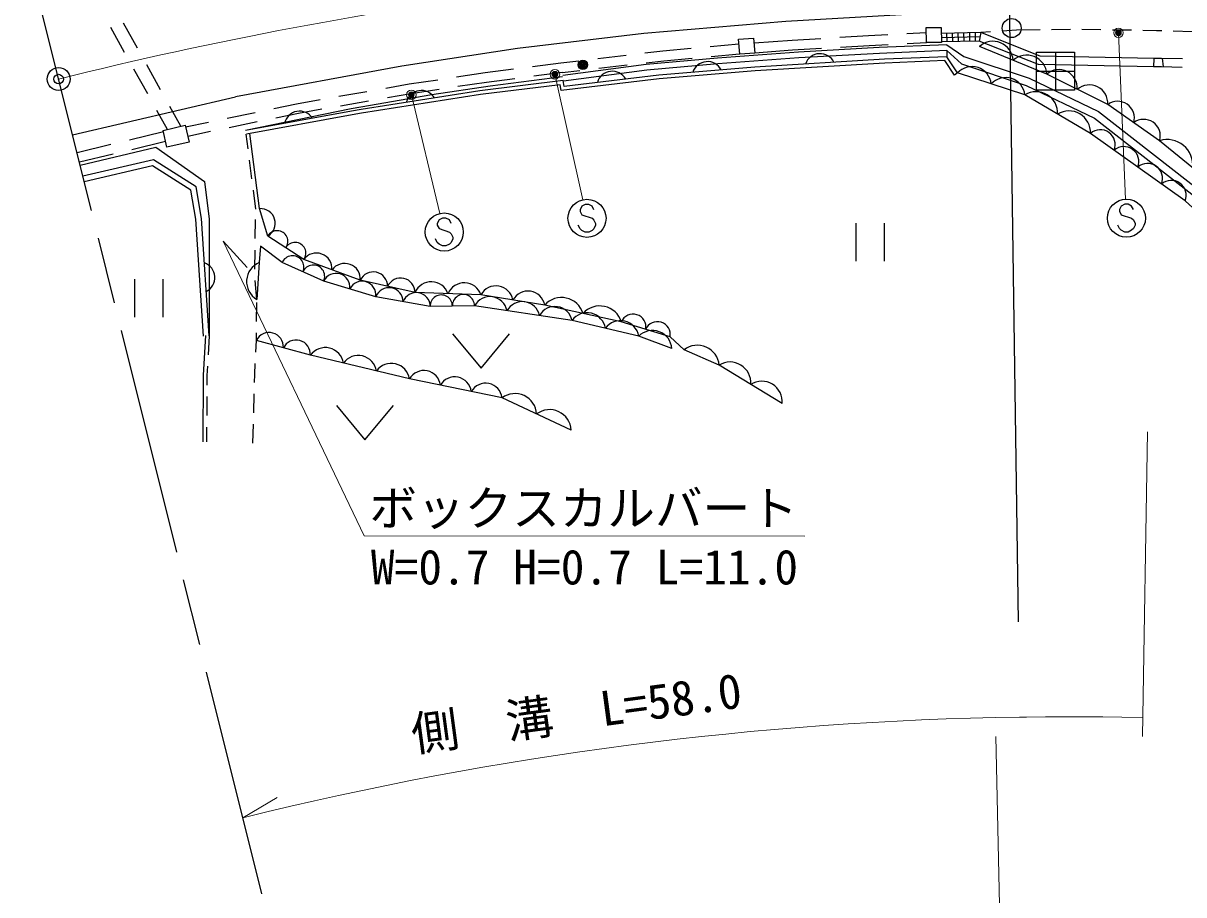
# Model space of a CAD drawing. Units: millimetres at full size, sheet at 1:1000; details may follow other scales. Extents: x 40000 to 680000, y 20000 to 380000.
# Drawn here: x 89450 to 150422, y 245477 to 291264 of the extents above; entities that cross this region are included whole.
import ezdxf
from ezdxf.enums import TextEntityAlignment as Align

# ---------------------------------------------------------------- set-up
doc = ezdxf.new("R2010")
doc.units = ezdxf.units.MM
doc.header["$LTSCALE"] = 1000
doc.header["$PDMODE"] = 32
doc.header["$PDSIZE"] = 500
doc.linetypes.add('CHAIN', pattern=[18.5, 12, -1.5, 3.5, -1.5])
for name, color, linetype, lineweight in [('M-BGD', 7, 'Continuous', 25), ('M-BMK', 2, 'Continuous', 13), ('M-BMK-OTRS', 5, 'CHAIN', 25), ('M-BMK-ROW', 30, 'Continuous', 25), ('M-BMK-SRVR', 3, 'Continuous', 25), ('M-STR-HTXT', 7, 'Continuous', 13), ('M-STR-STRC', 7, 'Continuous', 25)]:
    doc.layers.add(name, color=color, linetype=linetype, lineweight=lineweight)
doc.layers.add('M-OTRS', color=6, linetype='Continuous')
doc.styles.add('ＭＳ ゴシック', font='')
doc.styles.get('ＭＳ ゴシック').set_extended_font_data('MS Gothic')

msp = doc.modelspace()

# ---------------------------------------------------------------- linework, layer by layer
at = {"layer": 'M-BGD'}
for p, q in [((141224, 294805), (141727, 259809)), ((94775, 289733), (94046, 291044)), ((95454, 289952), (94726, 291263)), ((141871, 290918), (140874, 290847)), ((141871, 290918), (142871, 290928)), ((143471, 290934), (144471, 290944)), ((145071, 290948), (146071, 290933)), ((146671, 290924), (147671, 290909)), ((148271, 290900), (148988, 290889)), ((148988, 290889), (149271, 290881)), ((149870, 290864), (150870, 290834)), ((129840, 290361), (127853, 290216)), ((131351, 290452), (129840, 290361)), ((133861, 290603), (132349, 290512)), ((134879, 290654), (133861, 290603)), ((136895, 290754), (135877, 290703)), ((136901, 290233), (135894, 290183)), ((139717, 290548), (137687, 290505)), ((139678, 290327), (137689, 290285)), ((137958, 290731), (137967, 290291)), ((138257, 290737), (138267, 290297)), ((138557, 290744), (138567, 290304)), ((138857, 290750), (138867, 290310)), ((139157, 290756), (139166, 290316)), ((139457, 290762), (139466, 290322)), ((139757, 290769), (139678, 290327)), ((142785, 289098), (139678, 290327)), ((140275, 290805), (139757, 290769)), ((123052, 289796), (122116, 289686)), ((124549, 289932), (123052, 289796)), ((127042, 290160), (125545, 290023)), ((127089, 289642), (125596, 289506)), ((129874, 289842), (127891, 289697)), ((131383, 289933), (129874, 289842)), ((133889, 290084), (132381, 289993)), ((134896, 290134), (133889, 290084)), ((137965, 290127), (138873, 289511)), ((137978, 289828), (137971, 289502)), ((137978, 289828), (138747, 289132)), ((96669, 287767), (95940, 289078)), ((117703, 289169), (116206, 288975)), ((118639, 289279), (117703, 289169)), ((121122, 289570), (119633, 289395)), ((121180, 289053), (119690, 288878)), ((123106, 289279), (122173, 289169)), ((124600, 289415), (123106, 289279)), ((138376, 288541), (137868, 289298)), ((138542, 288653), (137971, 289502)), ((148835, 288976), (142785, 289098)), ((148844, 289416), (142873, 289537)), ((148844, 289416), (148834, 288976)), ((149253, 289406), (148844, 289416)), ((150351, 289385), (149253, 289406)), ((149357, 288978), (149303, 289427)), ((95990, 287548), (95261, 288859)), ((113717, 288652), (112218, 288428)), ((115214, 288846), (113717, 288652)), ((117767, 288673), (116273, 288479)), ((118697, 288762), (117763, 288652)), ((138542, 288653), (138376, 288541)), ((149243, 288966), (148834, 288976)), ((150342, 288945), (149243, 288966)), ((109729, 288056), (108496, 287840)), ((111229, 288280), (109729, 288056)), ((113787, 288157), (112292, 287933)), ((115281, 288350), (113787, 288157)), ((105049, 287235), (103816, 287019)), ((107511, 287667), (106033, 287408)), ((109809, 287563), (108583, 287347)), ((111303, 287786), (109809, 287563)), ((97024, 285688), (96476, 286674)), ((97735, 285850), (97155, 286893)), ((103816, 287019), (102613, 286769)), ((105136, 286743), (103910, 286528)), ((107598, 287175), (106121, 286915)), ((99186, 286057), (97984, 285807)), ((101634, 286565), (100166, 286260)), ((101737, 286076), (100268, 285771)), ((103910, 286528), (102716, 286279)), ((96814, 285559), (95031, 285127)), ((99289, 285567), (98095, 285319)), ((101263, 284673), (101165, 285439)), ((101867, 281524), (101363, 285464)), ((94059, 284892), (92277, 284460)), ((96929, 285052), (95152, 284621)), ((94180, 284386), (92403, 283956)), ((101466, 283086), (101339, 284078)), ((101669, 281499), (101542, 282491)), ((101645, 279950), (101660, 280950)), ((133188, 280760), (133188, 278760)), ((134688, 280760), (134688, 278760)), ((101620, 278350), (101636, 279350)), ((95293, 277821), (95293, 275821)), ((96793, 277821), (96793, 275821)), ((101722, 276755), (101637, 277751)), ((101709, 275591), (101720, 276591)), ((101698, 274604), (101702, 274991)), ((99222, 274848), (99165, 273850)), ((101671, 273991), (101698, 274604)), ((112005, 274951), (113505, 273151)), ((113505, 273151), (115005, 274951)), ((99131, 273251), (99103, 272760)), ((101618, 272806), (101644, 273392)), ((99103, 272760), (99100, 272251)), ((101606, 272393), (101618, 272806)), ((99096, 271651), (99089, 270651)), ((101563, 270793), (101590, 271793)), ((105901, 271174), (107401, 269374)), ((107401, 269374), (108901, 271174)), ((101520, 269194), (101547, 270194)), ((99085, 270051), (99080, 269278))]:
    msp.add_line(p, q, dxfattribs=at)
for points in [[(137689, 290252), (136901, 290244), (136892, 291032), (137681, 291040)], [(127885, 289697), (127096, 289636), (127035, 290425), (127824, 290486)], [(98163, 285018), (96997, 284753), (96796, 285636), (97962, 285901)]]:
    msp.add_lwpolyline(points, close=True, dxfattribs=at)
for points in [[(142873, 289537), (139757, 290769), (137684, 290725)], [(137965, 290127), (134425, 289982), (130183, 289747), (125923, 289433), (122181, 289097), (117804, 288515)], [(137978, 289828), (134439, 289682), (130202, 289448), (125948, 289134), (122214, 288799), (117843, 288218)], [(169275, 271020), (165038, 273618), (161187, 275809), (156929, 278740), (152625, 282250), (149155, 285093), (146424, 286986), (143227, 288591), (139685, 290044)], [(137971, 289502), (134699, 289373), (127893, 288958), (122846, 288536), (117875, 287943), (117811, 288255), (113438, 287715), (107197, 286737), (106692, 286649), (101137, 285632)], [(137868, 289298), (134709, 289174), (127908, 288758), (122866, 288337), (117717, 287723), (117653, 288034), (113466, 287516), (107229, 286540), (106728, 286452), (101173, 285435)], [(138747, 289132), (142144, 287998), (145734, 286278), (151410, 281850), (155203, 278573), (158675, 276096), (166027, 271749), (168949, 269937)], [(138873, 289511), (142294, 288370), (145946, 286620), (151664, 282159), (155451, 278888), (158894, 276431), (166234, 272091), (169159, 270277)], [(117788, 288439), (113980, 287964), (110922, 287503), (107180, 286857), (106679, 286762), (101137, 285632)], [(168125, 269780), (157649, 276010), (154539, 278231), (150494, 281929), (145519, 285479), (142077, 287495), (138542, 288653)], [(92440, 283807), (96411, 284761), (98969, 282956), (99212, 280968), (99222, 274848)], [(99222, 274848), (98816, 281000), (98531, 282667), (96292, 284086), (92584, 283229)], [(98923, 274828), (98518, 280965), (98257, 282485), (96238, 283765), (92657, 282938)], [(129324, 271278), (126013, 273302), (124169, 274103), (123431, 274783), (120871, 275578), (116849, 276459), (113500, 276997), (110034, 277113), (107159, 277758), (104188, 278849), (102300, 280079), (101867, 281524)], [(123524, 274172), (121787, 274822), (118286, 275650), (113159, 276425), (110837, 276377), (107974, 276898), (105240, 277720), (103049, 278688), (101922, 279551), (101854, 278695), (101722, 276755)], [(99022, 274859), (98903, 272767), (98880, 269279)], [(118238, 269891), (114605, 271581), (109745, 272578), (104536, 273820), (101698, 274604)]]:
    msp.add_lwpolyline(points, dxfattribs=at)
msp.add_circle((141380, 291008), 500, dxfattribs=at)
for centre, radius, start, end in [((140395, 289252), 1063, 3.52802, 131.8573), ((131315, 288854), 812, 26.11352, 160.87379), ((125396, 288435), 812, 27.40168, 162.16195), ((142166, 288526), 1063, 3.52802, 131.8573), ((120398, 287929), 812, 29.41556, 164.17583), ((139294, 287964), 1021, 6.19668, 137.51614), ((141062, 287385), 1021, 6.19668, 137.51614), ((143862, 287862), 966, 355.60904, 131.05223), ((145460, 287060), 966, 355.60904, 131.05223), ((110366, 286917), 812, 31.52093, 166.2812), ((142670, 286534), 1129, 357.58302, 121.71247), ((103971, 285833), 812, 32.99356, 167.75383), ((144391, 285527), 1129, 357.58302, 121.71247), ((146950, 286286), 875, 343.5912, 126.95295), ((148315, 285340), 875, 343.5912, 126.95295), ((146033, 284884), 786, 338.19347, 130.78323), ((147276, 283996), 786, 338.19347, 130.78323), ((149548, 283803), 1348, 354.38097, 106.97356), ((148520, 283109), 786, 338.19347, 130.78323), ((149763, 282221), 786, 338.19347, 130.78323), ((101916, 280751), 774, 299.71597, 93.66834), ((102792, 279801), 564, 323.274, 150.53767), ((103735, 279186), 564, 323.274, 150.53767), ((98707, 277903), 812, 296.39573, 71.156), ((102275, 277692), 1088, 112.76802, 239.44745), ((103597, 278447), 599, 336.06146, 156.30019), ((104854, 278368), 822, 355.50299, 144.18401), ((106340, 277822), 822, 355.50299, 144.18401), ((104692, 277963), 599, 336.06146, 156.30019), ((105887, 277396), 725, 353.16864, 153.3681), ((107844, 277448), 752, 359.03352, 155.68131), ((107255, 276985), 725, 353.16864, 153.3681), ((109282, 277126), 752, 359.03352, 155.68131), ((110890, 276758), 926, 18.70592, 157.44885), ((112623, 276700), 926, 18.70592, 157.44885), ((114290, 276567), 899, 10.31515, 151.42989), ((108664, 276629), 741, 0.65844, 158.69803), ((110096, 276369), 741, 0.65844, 158.69803), ((111417, 276408), 581, 359.3048, 183.05707), ((112578, 276432), 581, 359.3048, 183.05707), ((113966, 275977), 922, 11.85821, 150.95939), ((115965, 276297), 899, 10.31515, 151.42989), ((117730, 275669), 1183, 17.17681, 138.13207), ((115674, 275719), 922, 11.85821, 150.95939), ((117383, 275461), 922, 11.85821, 150.95939), ((119741, 275229), 1183, 17.17681, 138.13207), ((119075, 275079), 974, 9.27539, 144.09769), ((120825, 274665), 974, 9.27539, 144.09769), ((121489, 275308), 674, 349.06317, 156.41849), ((102367, 274262), 751, 356.17424, 152.93619), ((122510, 274107), 1017, 3.69857, 135.29753), ((122769, 274911), 674, 349.06317, 156.41849), ((103786, 273870), 751, 356.17424, 152.93619), ((105319, 273259), 964, 8.7673, 144.41461), ((107056, 272845), 964, 8.7673, 144.41461), ((124875, 273205), 1142, 4.85968, 128.19761), ((108792, 272431), 964, 8.7673, 144.41461), ((126588, 272383), 1084, 355.09023, 122.02476), ((110500, 272148), 870, 6.47651, 150.32578), ((112121, 271815), 870, 6.47651, 150.32578), ((113741, 271482), 870, 6.47651, 150.32578), ((128244, 271371), 1084, 355.09023, 122.02476), ((115287, 270672), 1136, 3.21841, 126.89635), ((117104, 269827), 1136, 3.21841, 126.89635)]:
    msp.add_arc(centre, radius, start, end, dxfattribs=at)
at = {"layer": 'M-BMK'}
msp.add_arc((144385, 74828), 220000, 90.8232, 103.9599, dxfattribs=at)
at = {"layer": 'M-BMK-OTRS'}
msp.add_line((101993, 245522), (81833, 326313), dxfattribs=at)
at = {"layer": 'M-BMK-ROW'}
for p, q in [((142676, 287744), (142676, 289744)), ((142676, 289744), (144676, 289744)), ((143676, 289744), (143676, 287744)), ((144676, 289744), (144676, 287744)), ((142676, 288744), (144676, 288744)), ((144676, 287744), (142676, 287744))]:
    msp.add_line(p, q, dxfattribs=at)
at = {"layer": 'M-BMK-SRVR'}
msp.add_circle((91311, 288330), 600, dxfattribs=at)
at = {"layer": 'M-OTRS'}
msp.add_point((91311, 288330), dxfattribs=at)
at = {"layer": 'M-STR-HTXT'}
for p, q in [((146991, 290762), (147366, 282019)), ((117385, 288581), (118852, 281989)), ((109841, 287505), (111337, 281266)), ((99961, 279819), (107364, 264327)), ((99961, 279819), (101224, 278428)), ((148521, 269795), (148246, 253798)), ((107364, 264327), (130514, 264313)), ((140550, 253787), (140764, 243789)), ((100996, 249520), (102792, 250585))]:
    msp.add_line(p, q, dxfattribs=at)
msp.add_lwpolyline([(148263, 254796), (147165, 254812), (146165, 254821), (145165, 254826), (144165, 254827), (143165, 254823), (142165, 254814), (141799, 254809)], dxfattribs=at)
for centre, radius in [((146991, 290762), 150), ((146991, 290762), 120), ((146991, 290762), 90), ((146991, 290762), 60), ((146991, 290762), 30), ((146991, 290762), 20), ((117385, 288581), 150), ((117385, 288581), 120), ((117385, 288581), 90), ((117385, 288581), 60), ((117385, 288581), 30), ((117385, 288581), 20), ((109841, 287505), 150), ((109841, 287505), 120), ((109841, 287505), 90), ((109841, 287505), 60), ((109841, 287505), 30), ((109841, 287505), 20)]:
    msp.add_circle(centre, radius, dxfattribs=at)
msp.add_arc((144385, 74828), 180000, 90.8232, 103.94852, dxfattribs=at)
for p in [(146991, 290762), (117385, 288581), (109841, 287505)]:
    msp.add_point(p, dxfattribs=at)
at = {"layer": 'M-STR-STRC'}
for p, q in [((92043, 285398), (100610, 287392)), ((118978, 281741), (118796, 281650)), ((119160, 281741), (118978, 281741)), ((119342, 281650), (119160, 281741)), ((147318, 281750), (147136, 281659)), ((147500, 281750), (147318, 281750)), ((147682, 281659), (147500, 281750)), ((118796, 281650), (118705, 281469)), ((118705, 281469), (118705, 281378)), ((118705, 281378), (118796, 281196)), ((118796, 281196), (119342, 281014)), ((119433, 281469), (119342, 281650)), ((147136, 281659), (147046, 281477)), ((147046, 281477), (147046, 281386)), ((147046, 281386), (147136, 281204)), ((147136, 281204), (147682, 281022)), ((147773, 281477), (147682, 281659)), ((111297, 280932), (111206, 280750)), ((111206, 280750), (111206, 280659)), ((111206, 280659), (111297, 280477)), ((111479, 281022), (111297, 280932)), ((111297, 280477), (111843, 280295)), ((111661, 281022), (111479, 281022)), ((111843, 280932), (111661, 281022)), ((111934, 280750), (111843, 280932)), ((118705, 280469), (118614, 280650)), ((119342, 281014), (119433, 280923)), ((119433, 280923), (119523, 280741)), ((119523, 280650), (119433, 280469)), ((119523, 280741), (119523, 280650)), ((147046, 280477), (146955, 280659)), ((147136, 280386), (147046, 280477)), ((147682, 281022), (147773, 280931)), ((147773, 280477), (147682, 280386)), ((147773, 280931), (147864, 280750)), ((147864, 280659), (147773, 280477)), ((147864, 280750), (147864, 280659)), ((111206, 279750), (111115, 279932)), ((111843, 280295), (111934, 280204)), ((111934, 280204), (112024, 280022)), ((112024, 279932), (111934, 279750)), ((112024, 280022), (112024, 279932)), ((118796, 280378), (118705, 280469)), ((118978, 280287), (118796, 280378)), ((119160, 280287), (118978, 280287)), ((119342, 280378), (119160, 280287)), ((119433, 280469), (119342, 280378)), ((147318, 280295), (147136, 280386)), ((147500, 280295), (147318, 280295)), ((147682, 280386), (147500, 280295)), ((111297, 279659), (111206, 279750)), ((111479, 279568), (111297, 279659)), ((111661, 279568), (111479, 279568)), ((111843, 279659), (111661, 279568)), ((111934, 279750), (111843, 279659))]:
    msp.add_line(p, q, dxfattribs=at)
msp.add_lwpolyline([(214942, 286924), (209925, 287360), (199542, 288272), (189546, 289142), (179653, 290009), (172806, 290577), (165759, 291121), (158843, 291516), (152437, 291789), (146516, 291934), (141481, 291905), (135890, 291720), (129524, 291352), (122048, 290716), (115426, 289943), (109333, 289009), (100610, 287392)], dxfattribs=at)
for centre, radius in [((118852, 289080), 250), ((118852, 289080), 204), ((118852, 289080), 159), ((118852, 289080), 114), ((118852, 289080), 68.2), ((118852, 289080), 22.7), ((119069, 281014), 1000), ((147409, 281022), 1000), ((111570, 280295), 1000)]:
    msp.add_circle(centre, radius, dxfattribs=at)

# ---------------------------------------------------------------- texts
at = {"layer": 'M-STR-HTXT', "style": 'ＭＳ ゴシック'}
msp.add_text('ボックスカルバート', height=1833, rotation=359.967, dxfattribs=at).set_placement((107639, 264327), align=Align.BOTTOM_LEFT)
msp.add_text('W=0.7 H=0.7 L=11.0', height=1833, dxfattribs=at).set_placement((107714, 263613), align=Align.TOP_LEFT)
msp.add_text('側\u3000溝\u3000L=58.0', height=1833, rotation=7.666, dxfattribs=at).set_placement((118706, 253613), align=Align.BOTTOM_CENTER)

doc.saveas('drawing.dxf')
